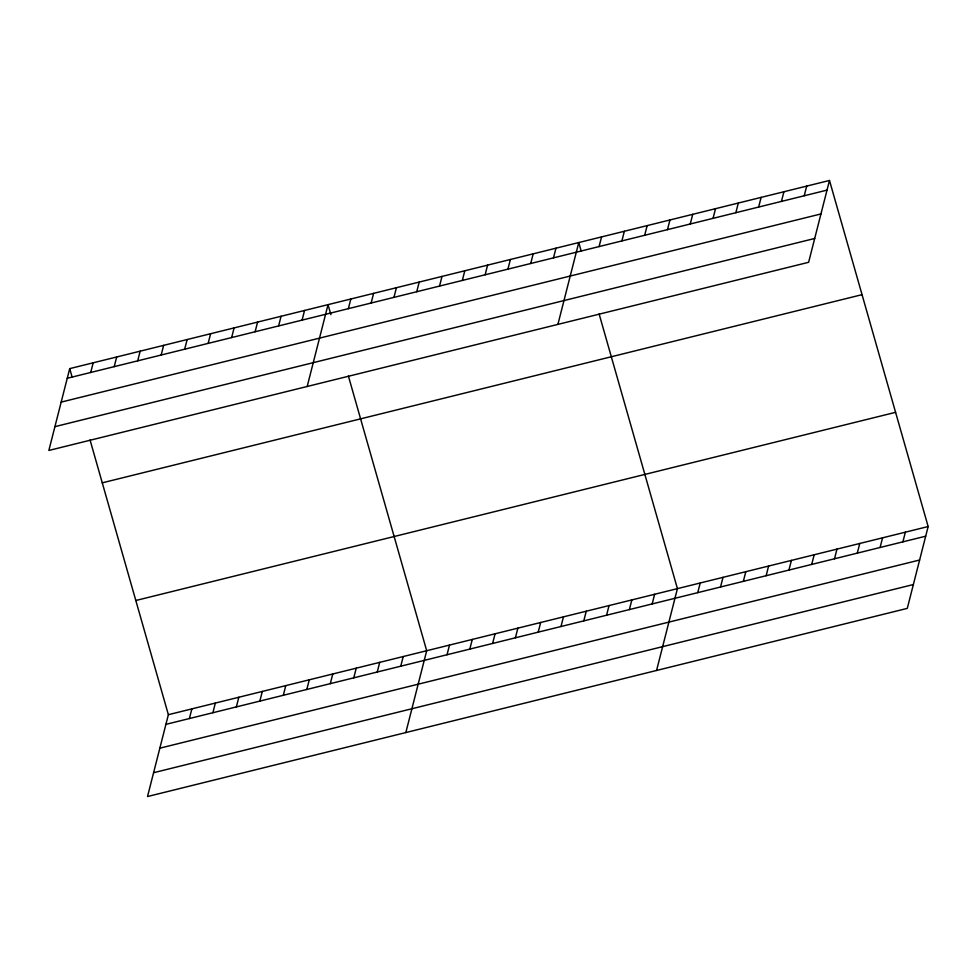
<?xml version="1.0" encoding="UTF-8"?>
<svg xmlns="http://www.w3.org/2000/svg" width="977" height="977" viewBox="0 0 977 977"><rect width="100%" height="100%" fill="white"/><g stroke="black" fill="none" stroke-linecap="round" stroke-linejoin="round"><path stroke-width="1.47" d="M69.709 368.622L48.85 450.458L808.626 262.3L829.485 180.464L69.709 368.622L72.151 377.195M90.727 372.469L93.194 362.809M114.211 366.656L116.678 356.996M137.696 360.843L140.163 351.183M161.181 355.017L163.647 345.357M184.665 349.204L187.132 339.544M208.15 343.391L210.617 333.731M231.634 337.578L234.101 327.918M255.119 331.753L257.586 322.092M90.055 440.004L168.374 714.7L147.515 796.536L907.291 608.378L928.15 526.542L829.485 180.464M278.604 325.939L281.071 316.279M189.391 718.547L191.858 708.887M302.088 320.126L304.555 310.466M212.876 712.734L215.343 703.074M307.181 386.489L328.04 304.653L330.885 314.643M236.361 706.921L238.828 697.26M348.362 308.659L350.828 298.999M259.845 701.095L262.3 691.435M371.162 303.017L373.617 293.356M283.33 695.282L285.785 685.622M393.951 297.374L396.418 287.714M306.815 689.469L309.269 679.809M416.752 291.732L419.206 282.072M330.299 683.656L332.754 673.996M439.54 286.078L442.007 276.418M353.784 677.83L356.239 668.17M462.329 280.436L464.796 270.776M377.269 672.017L379.723 662.357M485.129 274.793L487.584 265.133M400.753 666.204L403.208 656.544M507.918 269.151L510.385 259.491M405.834 732.567L426.693 650.731L348.386 376.023M530.719 263.509L533.173 253.849M447.026 654.749L449.493 645.089M553.507 257.855L555.974 248.195M469.815 649.094L472.282 639.434M557.904 324.388L578.763 242.552L581.205 251.113M492.616 643.452L495.07 633.792M599.096 246.57L601.551 236.91M515.404 637.81L517.871 628.15M621.885 240.928L624.352 231.268M538.205 632.168L540.66 622.508M644.686 235.274L647.14 225.614M560.993 626.513L563.46 616.853M667.474 229.632L669.941 219.972M583.782 620.871L586.249 611.211M690.263 223.989L692.73 214.329M606.583 615.229L609.037 605.569M713.063 218.347L715.518 208.687M629.371 609.587L631.838 599.927M735.852 212.705L738.319 203.045M652.172 603.933L654.627 594.272M758.653 207.051L761.107 197.391M656.568 670.466L677.427 588.63L599.109 313.935M781.441 201.409L783.908 191.748M697.749 592.648L700.216 582.988M804.23 195.766L806.697 186.106M720.55 587.006L723.004 577.346M743.338 581.364L745.805 571.704M766.139 575.709L768.594 566.049M788.928 570.067L791.394 560.407M811.716 564.425L814.183 554.765M834.517 558.783L836.971 549.123M857.305 553.129L859.772 543.468M880.106 547.486L882.561 537.826M902.895 541.844L905.361 532.184M67.242 378.282L827.031 190.124M61.172 402.109L820.961 213.939M54.92 426.644L814.708 238.473M102.267 482.833L862.044 294.663M135.815 600.501L895.591 412.331M168.374 714.7L928.15 526.542M165.907 724.36L925.683 536.202M159.837 748.187L919.613 560.016M153.584 772.722L913.361 584.551"/></g></svg>
